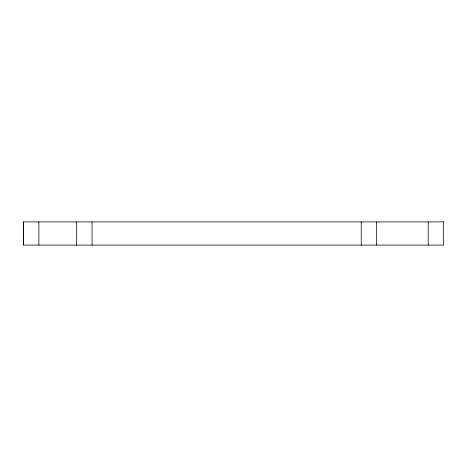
<?xml version="1.0" encoding="UTF-8"?>
<svg xmlns="http://www.w3.org/2000/svg" width="467" height="467" viewBox="0 0 467 467"><rect width="100%" height="100%" fill="white"/><g stroke="black" fill="none" stroke-linecap="round" stroke-linejoin="round"><path stroke-width="0.7" d="M428.192 221.907L428.192 245.093M376.671 221.907L376.671 245.093M361.213 221.907L361.213 245.093M92.063 221.907L92.063 245.093M76.606 221.907L76.606 245.093M38.878 221.907L38.878 245.093M23.42 221.907L23.42 245.093M443.65 221.907L23.35 221.907L23.35 245.093L443.65 245.093L443.65 221.907"/></g></svg>
